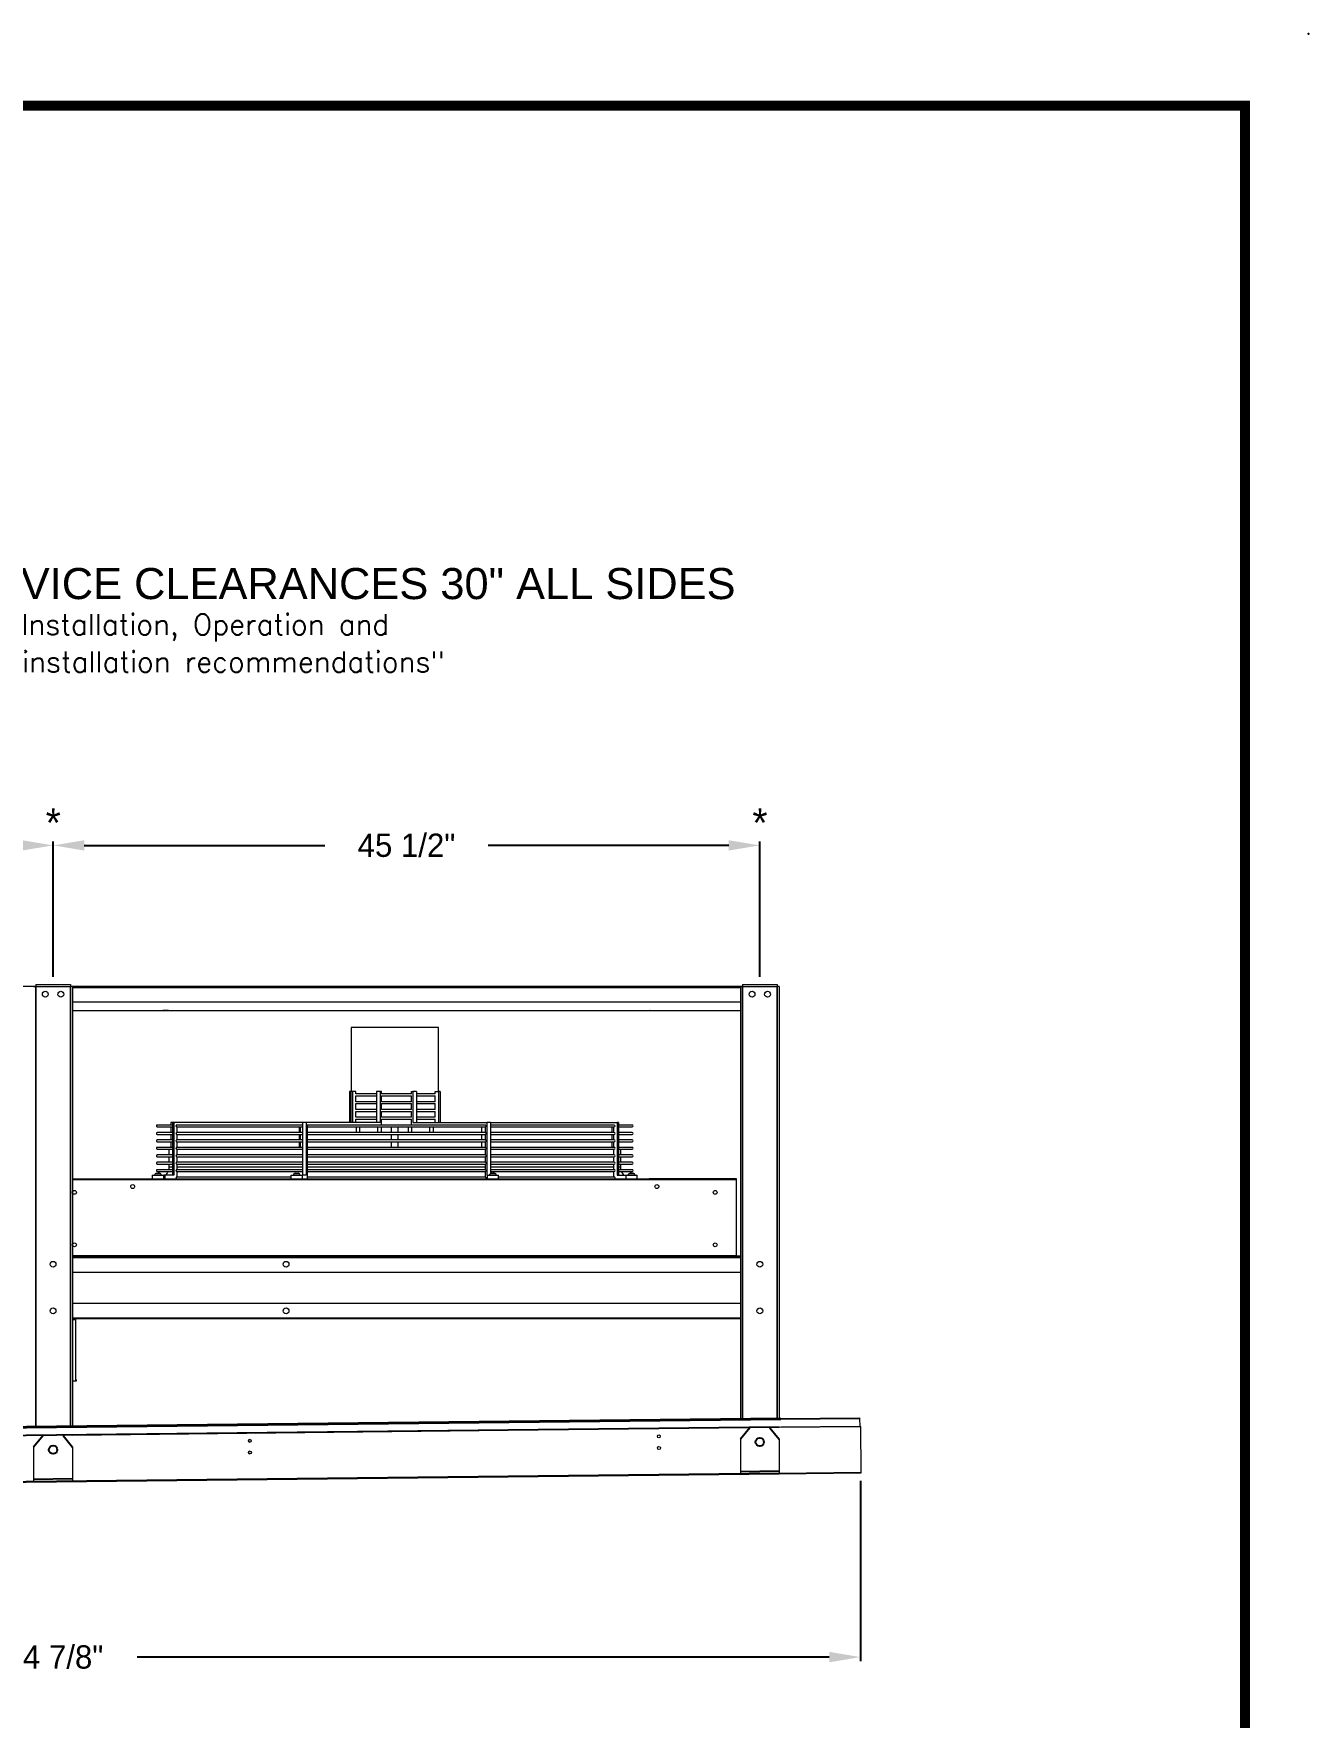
# Model space of a CAD drawing. Extents: x 6 to 271, y -23 to 146.
# Drawn here: x 189 to 271.1, y 38.1 to 146.4 of the extents above; entities that cross this region are included whole.
import ezdxf
from ezdxf.enums import TextEntityAlignment as Align

# ---------------------------------------------------------------- set-up
doc = ezdxf.new("R2010")
doc.units = 0
doc.header["$MEASUREMENT"] = 0
doc.layers.get('0').update_dxf_attribs({"linetype": 'CONTINUOUS'})
doc.layers.get('Defpoints').update_dxf_attribs({"linetype": 'CONTINUOUS'})
doc.styles.add('dimentions', font='ARIAL.TTF')
doc.styles.add('SIMPLEX', font='SIMPLEX')
doc.dimstyles.get("Standard").update_dxf_attribs({"dimtxt": 1.5, "dimasz": 2, "dimexe": 0.25, "dimexo": 0.5, "dimgap": 0.75, "dimtad": 0, "dimtih": 1, "dimtoh": 1, "dimdec": 4, "dimzin": 0, "dimdsep": 46, "dimlunit": 5, "dimtxsty": 'STANDARD', "dimcen": 0.125, "dimclrd": 1, "dimclre": 1, "dimclrt": 1, "dimadec": 0, "dimazin": 0, "dimtfac": 1, "dimtdec": 4, "dimtofl": 0, "dimtmove": 0, "dimatfit": 3, "dimfxl": 1, "dimfrac": 2, "dimtolj": 1, "dimtzin": 0, "dimarcsym": 0})

# ---------------------------------------------------------------- blocks, each defined once
blk = doc.blocks.new('*D29')
at = {"color": 7, "lineweight": -2}
for p, q in [((144.78, 85.71), (144.78, 94.41)), ((190.28, 85.71), (190.28, 94.41)), ((146.78, 94.16), (162.28, 94.16)), ((188.28, 94.16), (172.78, 94.16))]:
    blk.add_line(p, q, dxfattribs=at)
at = {"color": 7}
for points in [[(146.78, 94.49), (146.78, 93.83), (144.78, 94.16)], [(188.28, 94.49), (188.28, 93.83), (190.28, 94.16)]]:
    blk.add_solid(points, dxfattribs=at)
at = {"layer": 'Defpoints', "color": 0}
for p in [(190.28, 94.16), (144.78, 85.21), (190.28, 85.21)]:
    blk.add_point(p, dxfattribs=at)
at = {"color": 7, "insert": (167.53, 94.16), "char_height": 1.5, "attachment_point": 5}
blk.add_mtext('\\A1;45 1/2"', dxfattribs=at)
blk = doc.blocks.new('*D30')
at = {"color": 7, "lineweight": -2}
for p, q in [((190.28, 85.71), (190.28, 94.41)), ((235.78, 85.71), (235.78, 94.41)), ((192.28, 94.16), (207.78, 94.16)), ((233.78, 94.16), (218.28, 94.16))]:
    blk.add_line(p, q, dxfattribs=at)
at = {"color": 7}
for points in [[(192.28, 94.49), (192.28, 93.83), (190.28, 94.16)], [(233.78, 94.49), (233.78, 93.83), (235.78, 94.16)]]:
    blk.add_solid(points, dxfattribs=at)
at = {"layer": 'Defpoints', "color": 0}
for p in [(235.78, 94.16), (190.28, 85.21), (235.78, 85.21)]:
    blk.add_point(p, dxfattribs=at)
at = {"color": 7, "insert": (213.03, 94.16), "char_height": 1.5, "attachment_point": 5}
blk.add_mtext('\\A1;45 1/2"', dxfattribs=at)
blk = doc.blocks.new('*D32')
at = {"color": 7, "lineweight": -2}
for p, q in [((242.25, 53.28), (242.25, 41.68)), ((137.36, 52.13), (137.36, 41.68)), ((139.36, 41.93), (183.93, 41.93)), ((240.25, 41.93), (195.68, 41.93))]:
    blk.add_line(p, q, dxfattribs=at)
at = {"color": 7}
for points in [[(139.36, 42.27), (139.36, 41.6), (137.36, 41.93)], [(240.25, 42.27), (240.25, 41.6), (242.25, 41.93)]]:
    blk.add_solid(points, dxfattribs=at)
at = {"layer": 'Defpoints', "color": 0}
for p in [(242.25, 53.78), (137.36, 52.63), (242.25, 41.93)]:
    blk.add_point(p, dxfattribs=at)
at = {"color": 7, "insert": (189.81, 41.93), "char_height": 1.5, "attachment_point": 5}
blk.add_mtext('\\A1;104 7/8"', dxfattribs=at)

msp = doc.modelspace()

# ---------------------------------------------------------------- linework, layer by layer
at = {"color": 0, "linetype": 'Continuous', "lineweight": 15}
for p, q in [((189.02521, 85.07249), (189.15971, 85.07249)), ((189.15971, 85.07249), (189.15971, 56.7524)), ((189.16071, 85.07249), (189.15971, 85.07249)), ((189.16071, 85.20799), (189.16071, 85.07349)), ((189.16071, 85.20799), (191.38971, 85.20799)), ((189.16071, 85.07349), (191.38971, 85.07349)), ((189.16071, 85.07249), (189.16071, 85.07349)), ((189.16071, 85.07249), (191.38971, 85.07249)), ((189.16071, 56.75241), (189.16071, 85.07249)), ((191.38971, 85.20799), (191.38971, 85.07349)), ((191.38971, 85.07249), (191.38971, 85.07349)), ((191.39071, 85.07249), (191.38971, 85.07249)), ((191.38971, 56.7769), (191.38971, 85.07249)), ((191.52521, 85.07249), (191.39071, 85.07249)), ((191.39071, 85.07249), (191.39071, 56.77691)), ((191.52521, 85.07249), (191.52521, 56.77839)), ((191.52521, 85.01949), (234.52521, 85.01949)), ((234.52521, 85.07249), (234.65971, 85.07249)), ((234.52521, 85.07249), (234.52521, 57.25095)), ((234.65971, 85.07249), (234.65971, 57.25243)), ((234.66071, 85.07249), (234.65971, 85.07249)), ((234.66071, 85.20799), (234.66071, 85.07349)), ((234.66071, 85.20799), (236.88971, 85.20799)), ((234.66071, 85.07349), (236.88971, 85.07349)), ((234.66071, 85.07249), (234.66071, 85.07349)), ((234.66071, 85.07249), (236.88971, 85.07249)), ((234.66071, 57.25244), (234.66071, 85.07249)), ((236.88971, 85.20799), (236.88971, 85.07349)), ((236.88971, 85.07249), (236.88971, 85.07349)), ((236.88971, 57.27693), (236.88971, 85.07249)), ((236.89071, 85.07249), (236.88971, 85.07249)), ((237.02521, 85.07249), (236.89071, 85.07249)), ((236.89071, 85.07249), (236.89071, 57.27694)), ((237.02521, 85.07249), (237.02521, 57.27842)), ((191.52521, 84.0882), (234.52521, 84.0882)), ((191.52521, 83.5259), (197.33771, 83.5259)), ((197.71271, 83.5259), (228.33771, 83.5259)), ((228.71271, 83.5259), (234.52521, 83.5259)), ((213.35151, 82.45149), (209.46271, 82.45149)), ((215.08771, 82.45149), (213.35151, 82.45149)), ((209.358, 78.31549), (209.358, 76.32049)), ((209.45137, 78.31549), (209.358, 78.31549)), ((209.54475, 78.31549), (209.45137, 78.31549)), ((209.45137, 78.31549), (209.45137, 76.32049)), ((209.54475, 78.31549), (209.54475, 76.32049)), ((209.77017, 78.31549), (209.54475, 78.31549)), ((209.77017, 78.16467), (209.77017, 78.31549)), ((211.10554, 78.1656), (209.77017, 78.1656)), ((209.77017, 77.66467), (209.77017, 78.04654)), ((209.77017, 78.0456), (211.10554, 78.0456)), ((211.33096, 78.31549), (211.10554, 78.31549)), ((211.10554, 78.31549), (211.10554, 76.32049)), ((211.33096, 78.31549), (211.33096, 76.32049)), ((211.42434, 78.31549), (211.33096, 78.31549)), ((211.42434, 78.16467), (211.42434, 78.31549)), ((213.35151, 78.1656), (211.42434, 78.1656)), ((211.42434, 77.66467), (211.42434, 78.04654)), ((211.42434, 78.0456), (213.35151, 78.0456)), ((213.35151, 78.1656), (213.35151, 78.31549)), ((213.35151, 78.31549), (213.44488, 78.31549)), ((213.35151, 77.66561), (213.35151, 78.0456)), ((213.44488, 78.31549), (213.44488, 76.32049)), ((213.67031, 78.31549), (213.44488, 78.31549)), ((213.67031, 78.31549), (213.67031, 76.32049)), ((214.87362, 78.1656), (213.67031, 78.1656)), ((213.67031, 78.0456), (214.87362, 78.0456)), ((214.87362, 78.1656), (214.87362, 78.31549)), ((214.87362, 78.31549), (215.09905, 78.31549)), ((214.87362, 77.66561), (214.87362, 78.0456)), ((215.09905, 78.31549), (215.09905, 76.32049)), ((215.19242, 78.31549), (215.09905, 78.31549)), ((215.19242, 78.31549), (215.19242, 76.32049)), ((211.10554, 77.66561), (209.77017, 77.66561)), ((209.77017, 77.16467), (209.77017, 77.54654)), ((209.77017, 77.54561), (211.10554, 77.54561)), ((211.10554, 77.1656), (209.77017, 77.1656)), ((209.77017, 76.66467), (209.77017, 77.04654)), ((209.77017, 77.0456), (211.10554, 77.0456)), ((213.35151, 77.66561), (211.42434, 77.66561)), ((211.42434, 77.16467), (211.42434, 77.54654)), ((211.42434, 77.54561), (213.35151, 77.54561)), ((213.35151, 77.1656), (211.42434, 77.1656)), ((211.42434, 76.66467), (211.42434, 77.04654)), ((211.42434, 77.0456), (213.35151, 77.0456)), ((213.35151, 77.1656), (213.35151, 77.54561)), ((213.35151, 76.6656), (213.35151, 77.0456)), ((214.87362, 77.66561), (213.67031, 77.66561)), ((213.67031, 77.54561), (214.87362, 77.54561)), ((214.87362, 77.1656), (213.67031, 77.1656)), ((213.67031, 77.0456), (214.87362, 77.0456)), ((214.87362, 77.1656), (214.87362, 77.54561)), ((214.87362, 76.6656), (214.87362, 77.0456)), ((197.95508, 76.16561), (196.98509, 76.16561)), ((196.98509, 76.0456), (197.95508, 76.0456)), ((197.8617, 76.32049), (197.8617, 76.16561)), ((197.95508, 76.32049), (197.8617, 76.32049)), ((197.8617, 76.0456), (197.8617, 75.68694)), ((198.04845, 76.32049), (197.95508, 76.32049)), ((197.95508, 76.32049), (197.95508, 72.93949)), ((198.04845, 76.32049), (198.04845, 72.93949)), ((206.34362, 76.32049), (198.04845, 76.32049)), ((198.24416, 76.0456), (206.34362, 76.0456)), ((206.34362, 76.16561), (198.2442, 76.16561)), ((198.27388, 75.68694), (198.27388, 76.0456)), ((206.11819, 76.0456), (206.11819, 75.68694)), ((206.21156, 75.68694), (206.21156, 76.0456)), ((206.56904, 76.32049), (206.34362, 76.32049)), ((206.34362, 76.32049), (206.34362, 72.93949)), ((206.56904, 76.32049), (206.56904, 72.93949)), ((211.33096, 76.32049), (206.56904, 76.32049)), ((206.65011, 76.0456), (218.12648, 76.0456)), ((218.12648, 76.16561), (206.65019, 76.16561)), ((206.66242, 75.68694), (206.66242, 76.0456)), ((211.10554, 76.6656), (209.77017, 76.6656)), ((209.77017, 76.32049), (209.77017, 76.54654)), ((209.77017, 76.5456), (211.10554, 76.5456)), ((213.35151, 76.6656), (211.42434, 76.6656)), ((211.42434, 76.16561), (211.42434, 76.54654)), ((211.42434, 76.5456), (213.35151, 76.5456)), ((213.35151, 76.16561), (213.35151, 76.5456)), ((213.44488, 76.32049), (218.2068, 76.32049)), ((214.87362, 76.6656), (213.67031, 76.6656)), ((213.67031, 76.5456), (214.87362, 76.5456)), ((214.87362, 76.32049), (214.87362, 76.5456)), ((217.888, 75.68694), (217.888, 76.0456)), ((218.11343, 75.68694), (218.11343, 76.0456)), ((218.2068, 76.32049), (218.2068, 72.93949)), ((218.43223, 76.32049), (218.2068, 76.32049)), ((218.43223, 76.32049), (218.43223, 73.04758)), ((218.43223, 76.32049), (226.59534, 76.32049)), ((226.40143, 76.16561), (218.43223, 76.16561)), ((218.43223, 76.0456), (226.40143, 76.0456)), ((226.27654, 75.68694), (226.27654, 76.0456)), ((226.36992, 75.68694), (226.36992, 76.0456)), ((226.59534, 76.32049), (226.59534, 72.93949)), ((226.68872, 76.32049), (226.59534, 76.32049)), ((226.68872, 76.32049), (226.68872, 72.93949)), ((227.56533, 76.16561), (226.68872, 76.16561)), ((226.68872, 76.0456), (227.56533, 76.0456)), ((197.95508, 75.68694), (196.98509, 75.68694)), ((196.98509, 75.56694), (197.95508, 75.56694)), ((197.95508, 75.20827), (196.98509, 75.20827)), ((196.98509, 75.08827), (197.95508, 75.08827)), ((197.8617, 75.56694), (197.8617, 75.20827)), ((197.8617, 75.08827), (197.8617, 74.72961)), ((198.24416, 75.56694), (206.34362, 75.56694)), ((198.24416, 75.08827), (206.34362, 75.08827)), ((206.34362, 75.68694), (198.2442, 75.68694)), ((206.34362, 75.20827), (198.2442, 75.20827)), ((198.27388, 75.20827), (198.27388, 75.56694)), ((198.27388, 74.72961), (198.27388, 75.08827)), ((206.11819, 75.56694), (206.11819, 75.20827)), ((206.11819, 75.08827), (206.11819, 74.72961)), ((206.21156, 75.20827), (206.21156, 75.56694)), ((206.21156, 74.72961), (206.21156, 75.08827)), ((206.65011, 75.56694), (218.12648, 75.56694)), ((206.65011, 75.08827), (218.12648, 75.08827)), ((218.12648, 75.68694), (206.65019, 75.68694)), ((218.12648, 75.20827), (206.65019, 75.20827)), ((206.66242, 75.20827), (206.66242, 75.56694)), ((206.66242, 74.72961), (206.66242, 75.08827)), ((217.888, 75.20827), (217.888, 75.56694)), ((217.888, 74.72961), (217.888, 75.08827)), ((218.11343, 75.20827), (218.11343, 75.56694)), ((218.11343, 74.72961), (218.11343, 75.08827)), ((226.40143, 75.68694), (218.43223, 75.68694)), ((218.43223, 75.56694), (226.40143, 75.56694)), ((226.40143, 75.20827), (218.43223, 75.20827)), ((218.43223, 75.08827), (226.40143, 75.08827)), ((226.27654, 75.20827), (226.27654, 75.56694)), ((226.27654, 74.72961), (226.27654, 75.08827)), ((226.36992, 75.20827), (226.36992, 75.56694)), ((226.36992, 74.72961), (226.36992, 75.08827)), ((227.56533, 75.68694), (226.68872, 75.68694)), ((226.68872, 75.56694), (227.56533, 75.56694)), ((227.56533, 75.20827), (226.68872, 75.20827)), ((226.68872, 75.08827), (227.56533, 75.08827)), ((197.95508, 74.72961), (196.98509, 74.72961)), ((196.98509, 74.60961), (197.95508, 74.60961)), ((197.95508, 74.25094), (196.98509, 74.25094)), ((196.98509, 74.13094), (197.95508, 74.13094)), ((197.95508, 73.77228), (196.98509, 73.77228)), ((198.24416, 74.60961), (206.34362, 74.60961)), ((198.24416, 74.13094), (206.34362, 74.13094)), ((206.34362, 74.72961), (198.2442, 74.72961)), ((206.34362, 74.25094), (198.2442, 74.25094)), ((206.34362, 73.77228), (198.2442, 73.77228)), ((198.27388, 74.25094), (198.27388, 74.60961)), ((198.27388, 73.77228), (198.27388, 74.13094)), ((206.65011, 74.60961), (218.12648, 74.60961)), ((206.65011, 74.13094), (218.12648, 74.13094)), ((218.12648, 74.72961), (206.65019, 74.72961)), ((218.12648, 74.25094), (206.65019, 74.25094)), ((218.12648, 73.77228), (206.65019, 73.77228)), ((206.66242, 74.25094), (206.66242, 74.60961)), ((206.66242, 73.77228), (206.66242, 74.13094)), ((218.11343, 74.25094), (218.11343, 74.60961)), ((218.11343, 73.77228), (218.11343, 74.13094)), ((226.40143, 74.72961), (218.43223, 74.72961)), ((218.43223, 74.60961), (226.40143, 74.60961)), ((226.40143, 74.25094), (218.43223, 74.25094)), ((218.43223, 74.13094), (226.40143, 74.13094)), ((226.40143, 73.77228), (218.43223, 73.77228)), ((226.36992, 74.25094), (226.36992, 74.60961)), ((226.36992, 73.77228), (226.36992, 74.13094)), ((227.56533, 74.72961), (226.68872, 74.72961)), ((226.68872, 74.60961), (227.56533, 74.60961)), ((227.56533, 74.25094), (226.68872, 74.25094)), ((226.68872, 74.13094), (227.56533, 74.13094)), ((227.56533, 73.77228), (226.68872, 73.77228)), ((191.52521, 72.70799), (195.90021, 72.70799)), ((191.52521, 72.65699), (234.27521, 72.65699)), ((195.90021, 72.70799), (228.65021, 72.70799)), ((196.6622, 72.93949), (196.69029, 72.93949)), ((196.69029, 72.93949), (197.4002, 72.93949)), ((196.8291, 72.94049), (196.81245, 72.94049)), ((197.24995, 72.94049), (196.8291, 72.94049)), ((196.93645, 73.06449), (196.9366, 73.06449)), ((196.93933, 73.06449), (196.9366, 73.06449)), ((196.93933, 73.06449), (196.94984, 73.06449)), ((196.96052, 73.06449), (196.94984, 73.06449)), ((196.96052, 73.06449), (197.03656, 73.06449)), ((196.98509, 73.65228), (197.95508, 73.65228)), ((197.95508, 73.29361), (196.98509, 73.29361)), ((196.98509, 73.17361), (197.95508, 73.17361)), ((197.04811, 73.06449), (197.03656, 73.06449)), ((197.05439, 73.06449), (197.04811, 73.06449)), ((197.05439, 73.06449), (197.07976, 73.06449)), ((197.0943, 73.06449), (197.07976, 73.06449)), ((197.0943, 73.06449), (197.12595, 73.06449)), ((197.46548, 72.93949), (197.4002, 72.93949)), ((197.46548, 72.93949), (197.46548, 72.70799)), ((198.04845, 72.93949), (197.46548, 72.93949)), ((197.95508, 73.44549), (197.72741, 73.44549)), ((198.24416, 73.65228), (206.34362, 73.65228)), ((198.24416, 73.17361), (206.34362, 73.17361)), ((206.34362, 73.29361), (198.2442, 73.29361)), ((205.59193, 72.81494), (198.2442, 72.81494)), ((198.27388, 73.29361), (198.27388, 73.65228)), ((206.34362, 73.44549), (198.27388, 73.44549)), ((198.27388, 72.81494), (198.27388, 73.17361)), ((205.59193, 72.93949), (205.62002, 72.93949)), ((205.62002, 72.93949), (206.32993, 72.93949)), ((205.87722, 72.94049), (205.74218, 72.94049)), ((205.86618, 73.06449), (205.89783, 73.06449)), ((206.17968, 72.94049), (205.87722, 72.94049)), ((205.91237, 73.06449), (205.89783, 73.06449)), ((205.91237, 73.06449), (205.93774, 73.06449)), ((205.94402, 73.06449), (205.93774, 73.06449)), ((205.95557, 73.06449), (205.94402, 73.06449)), ((205.95557, 73.06449), (206.03161, 73.06449)), ((206.04229, 73.06449), (206.03161, 73.06449)), ((206.04229, 73.06449), (206.0528, 73.06449)), ((206.05553, 73.06449), (206.0528, 73.06449)), ((206.05553, 73.06449), (206.05568, 73.06449)), ((206.56904, 72.93949), (206.32993, 72.93949)), ((206.65011, 73.65228), (218.12648, 73.65228)), ((206.65011, 73.17361), (218.12648, 73.17361)), ((218.12648, 73.29361), (206.65019, 73.29361)), ((218.12648, 72.81494), (206.65019, 72.81494)), ((206.66242, 73.29361), (206.66242, 73.65228)), ((218.11343, 73.44549), (206.66242, 73.44549)), ((206.66242, 72.81494), (206.66242, 73.17361)), ((218.11343, 73.29361), (218.11343, 73.65228)), ((218.11343, 72.81494), (218.11343, 73.17361)), ((218.2068, 72.93949), (218.22049, 72.93949)), ((218.22049, 72.93949), (218.24857, 72.93949)), ((218.24857, 72.93949), (218.95848, 72.93949)), ((218.6732, 72.94049), (218.37074, 72.94049)), ((218.43223, 73.65228), (226.40143, 73.65228)), ((226.36992, 73.44549), (218.43223, 73.44549)), ((226.40143, 73.29361), (218.43223, 73.29361)), ((218.43223, 73.17361), (226.40143, 73.17361)), ((218.49473, 73.06449), (218.49489, 73.06449)), ((218.49762, 73.06449), (218.49489, 73.06449)), ((218.49762, 73.06449), (218.50813, 73.06449)), ((218.5188, 73.06449), (218.50813, 73.06449)), ((218.5188, 73.06449), (218.59484, 73.06449)), ((218.6064, 73.06449), (218.59484, 73.06449)), ((218.61268, 73.06449), (218.6064, 73.06449)), ((218.61268, 73.06449), (218.63805, 73.06449)), ((218.65259, 73.06449), (218.63805, 73.06449)), ((218.65259, 73.06449), (218.68424, 73.06449)), ((218.80824, 72.94049), (218.6732, 72.94049)), ((226.40143, 72.81494), (218.95848, 72.81494)), ((226.36992, 73.29361), (226.36992, 73.65228)), ((226.36992, 72.81494), (226.36992, 73.17361)), ((226.59534, 72.93949), (227.15022, 72.93949)), ((226.68872, 73.65228), (227.56533, 73.65228)), ((226.82301, 73.44549), (226.68872, 73.44549)), ((227.56533, 73.29361), (226.68872, 73.29361)), ((226.68872, 73.17361), (227.56533, 73.17361)), ((227.15022, 72.93949), (227.17831, 72.93949)), ((227.17831, 72.93949), (227.88822, 72.93949)), ((227.72132, 72.94049), (227.30047, 72.94049)), ((227.42447, 73.06449), (227.45612, 73.06449)), ((227.47066, 73.06449), (227.45612, 73.06449)), ((227.47066, 73.06449), (227.49603, 73.06449)), ((227.50231, 73.06449), (227.49603, 73.06449)), ((227.51386, 73.06449), (227.50231, 73.06449)), ((227.51386, 73.06449), (227.5899, 73.06449)), ((227.60058, 73.06449), (227.5899, 73.06449)), ((227.60058, 73.06449), (227.61109, 73.06449)), ((227.61382, 73.06449), (227.61109, 73.06449)), ((227.61382, 73.06449), (227.61397, 73.06449)), ((227.73797, 72.94049), (227.72132, 72.94049)), ((234.27521, 72.70799), (228.65021, 72.70799)), ((234.27521, 72.65699), (234.27521, 72.70799)), ((234.27521, 67.75899), (234.27521, 72.65699)), ((234.27521, 67.75899), (191.52521, 67.75899)), ((191.52521, 67.75799), (234.27521, 67.75799)), ((191.52521, 67.70799), (234.27521, 67.70799)), ((191.52521, 67.64449), (234.52521, 67.64449)), ((234.27521, 67.75799), (234.27521, 67.75899)), ((234.27521, 67.70799), (234.27521, 67.75799)), ((234.27521, 67.70799), (234.52521, 67.70799)), ((234.27621, 67.75799), (234.27621, 67.70799)), ((234.27621, 67.75799), (234.52521, 67.75799)), ((191.52521, 66.70799), (234.52521, 66.70799)), ((191.52521, 64.70799), (234.52521, 64.70799)), ((191.52521, 63.77149), (234.52521, 63.77149)), ((191.52521, 63.70799), (191.71221, 63.70799)), ((191.52521, 63.64499), (191.71221, 63.64499)), ((191.52521, 63.64399), (191.71221, 63.64399)), ((191.71221, 63.70799), (234.52521, 63.70799)), ((191.71221, 63.70799), (191.71221, 63.64499)), ((191.71221, 63.64499), (191.71221, 63.64399)), ((191.71221, 63.64399), (191.71221, 59.70799)), ((191.52521, 59.70799), (191.71221, 59.70799)), ((191.71221, 59.77099), (191.77521, 59.77099)), ((191.71221, 59.70799), (191.77521, 59.70799)), ((191.77521, 59.70799), (191.77521, 59.77099)), ((191.52521, 56.22173), (234.52521, 56.69428)), ((191.64126, 56.77967), (234.38868, 57.24945)), ((191.64175, 56.73548), (234.38917, 57.20526)), ((234.39479, 56.69356), (191.64737, 56.22378)), ((237.02521, 56.72176), (242.26932, 56.77939)), ((237.13852, 57.27967), (242.20071, 57.3353)), ((237.139, 57.23548), (242.20119, 57.29111)), ((242.20682, 56.77941), (237.14462, 56.72378)), ((242.20071, 57.3353), (242.20119, 57.29111)), ((242.20119, 57.29111), (242.20682, 56.77941)), ((242.30173, 53.83057), (242.26932, 56.77939)), ((189.02521, 55.44496), (189.02521, 53.2313)), ((191.52521, 55.44496), (191.52521, 53.27229)), ((234.52521, 55.94499), (234.52521, 53.73133)), ((237.02521, 55.94499), (237.02521, 53.77232)), ((191.52521, 53.27255), (234.52521, 53.7451)), ((191.52521, 53.22154), (234.52521, 53.6941)), ((237.02521, 53.77258), (242.30173, 53.83057)), ((237.02521, 53.72157), (242.25129, 53.77901)), ((242.25129, 53.77901), (242.30229, 53.77957))]:
    msp.add_line(p, q, dxfattribs=at)
at = {"color": 0}
for p, q in [((237.13852, 57.27967), (143.39418, 56.24945)), ((143.39466, 56.20526), (237.139, 57.23548)), ((237.02521, 56.72176), (143.52521, 55.69422)), ((235.13576, 56.69074), (234.52521, 55.94499)), ((236.41467, 56.69074), (237.02521, 55.94499)), ((189.63575, 56.19071), (189.02521, 55.44496)), ((190.91466, 56.19071), (191.52521, 55.44496)), ((143.52521, 52.74504), (237.02521, 53.77258)), ((237.02521, 53.72157), (143.52521, 52.69404)), ((191.52521, 53.39729), (189.02521, 53.3563)), ((189.02521, 53.2313), (189.02521, 53.18029)), ((237.02521, 53.89732), (234.52521, 53.85633)), ((234.52521, 53.73133), (234.52521, 53.68032)), ((237.02521, 53.77258), (237.02521, 53.72157))]:
    msp.add_line(p, q, dxfattribs=at)
at = {"color": 0, "const_width": 0.63999}
msp.add_lwpolyline([(11.00839, -18.24898), (267.00583, -18.24898), (267.00583, 141.74942), (11.00839, 141.74942), (11.00839, -18.24898)], dxfattribs=at)
at = {"color": 0, "linetype": 'Continuous', "lineweight": 15, "flags": 128}
for points in [[(197.33771, 83.5259), (197.3453, 83.53006), (197.36747, 83.53388), (197.40242, 83.53705), (197.44732, 83.53932), (197.49853, 83.54051), (197.55189, 83.54051), (197.6031, 83.53932), (197.648, 83.53705), (197.68294, 83.53388), (197.70511, 83.53006), (197.71271, 83.5259)], [(197.71271, 83.5259), (197.70507, 83.53005), (197.68287, 83.53387), (197.64793, 83.53704), (197.60305, 83.53931), (197.55188, 83.54049), (197.49854, 83.54049), (197.44737, 83.53931), (197.40249, 83.53704), (197.36754, 83.53387), (197.34535, 83.53005), (197.33771, 83.5259)], [(228.33771, 83.5259), (228.3453, 83.53006), (228.36747, 83.53388), (228.40242, 83.53705), (228.44732, 83.53932), (228.49853, 83.54051), (228.55189, 83.54051), (228.6031, 83.53932), (228.648, 83.53705), (228.68295, 83.53388), (228.70511, 83.53006), (228.71271, 83.5259)], [(228.71271, 83.5259), (228.70507, 83.53005), (228.7, 83.53122)], [(218.12648, 76.16561), (218.12654, 76.16561), (218.13581, 76.16043), (218.1435, 76.1459), (218.14828, 76.1245), (218.14934, 76.09987), (218.1465, 76.07623), (218.14025, 76.05759), (218.13166, 76.04715), (218.12648, 76.0456)], [(218.12648, 75.68694), (218.13074, 75.6859), (218.1391, 75.67707), (218.14552, 75.66049), (218.149, 75.63873), (218.149, 75.61515), (218.14552, 75.59339), (218.1391, 75.57681), (218.13074, 75.56798), (218.12648, 75.56694)], [(218.12648, 75.20827), (218.13074, 75.20724), (218.1391, 75.1984), (218.14552, 75.18182), (218.149, 75.16006), (218.149, 75.13648), (218.14552, 75.11472), (218.1391, 75.09815), (218.13074, 75.08931), (218.12648, 75.08827)], [(218.12648, 74.72961), (218.13074, 74.72857), (218.1391, 74.71973), (218.14552, 74.70316), (218.149, 74.6814), (218.149, 74.65782), (218.14552, 74.63606), (218.1391, 74.61948), (218.13074, 74.61065), (218.12648, 74.60961)], [(218.12648, 74.25094), (218.13074, 74.2499), (218.1391, 74.24107), (218.14552, 74.22449), (218.149, 74.20273), (218.149, 74.17915), (218.14552, 74.15739), (218.1391, 74.14082), (218.13074, 74.13198), (218.12648, 74.13094)], [(218.12648, 73.77228), (218.13074, 73.77124), (218.1391, 73.7624), (218.14552, 73.74582), (218.149, 73.72407), (218.149, 73.70049), (218.14552, 73.67873), (218.1391, 73.66215), (218.13074, 73.65332), (218.12648, 73.65228)], [(197.72741, 73.44549), (197.71978, 73.33875), (197.71187, 73.29361)], [(218.12648, 73.29361), (218.13074, 73.29257), (218.1391, 73.28374), (218.14552, 73.26716), (218.149, 73.2454), (218.149, 73.22182), (218.14552, 73.20006), (218.1391, 73.18348), (218.13074, 73.17465), (218.12648, 73.17361)], [(218.12648, 72.81494), (218.13099, 72.81377), (218.13943, 72.8045), (218.14581, 72.78735), (218.14912, 72.76505), (218.14883, 72.74114), (218.14499, 72.71943), (218.14078, 72.70799)], [(226.83855, 73.29361), (226.83064, 73.33875), (226.82301, 73.44549)], [(242.30229, 53.77957), (242.30228, 53.78055), (242.30225, 53.78345), (242.30219, 53.78816), (242.30212, 53.79451), (242.30204, 53.80223), (242.30194, 53.81105), (242.30184, 53.82062), (242.30173, 53.83057)]]:
    msp.add_lwpolyline(points, dxfattribs=at)
at = {"color": 0, "linetype": 'Continuous', "lineweight": 15}
for centre, radius in [((189.77521, 84.58299), 0.1875), ((190.77521, 84.58299), 0.1875), ((235.27521, 84.58299), 0.1875), ((236.27521, 84.58299), 0.1875), ((191.65021, 71.83299), 0.125), ((195.40021, 72.20799), 0.125), ((229.15021, 72.20799), 0.125), ((232.90021, 71.83299), 0.125), ((191.65021, 68.45799), 0.125), ((232.90021, 68.45799), 0.125), ((190.27521, 67.20799), 0.1875), ((205.27521, 67.20799), 0.1875), ((235.77521, 67.20799), 0.1875), ((190.27521, 64.20799), 0.1875), ((205.27521, 64.20799), 0.1875), ((235.77521, 64.20799), 0.1875), ((202.94319, 55.84718), 0.09375), ((229.2756, 56.13656), 0.09375), ((229.28384, 55.38661), 0.09375), ((202.95143, 55.09722), 0.09375)]:
    msp.add_circle(centre, radius, dxfattribs=at)
at = {"color": 0}
for centre in [(190.27521, 55.26928), (235.77521, 55.76931)]:
    msp.add_circle(centre, 0.26853, dxfattribs=at)
at = {"color": 0, "linetype": 'Continuous', "lineweight": 15}
for centre, radius, start, end in [((209.46271, 78.1056), 0.06, 100.8922831, 259.1077169), ((209.46271, 77.6056), 0.06, 100.8922831, 259.1077169), ((209.46271, 77.1056), 0.06, 100.8922831, 259.1077169), ((196.98509, 76.1056), 0.06, 90, 270), ((209.46271, 76.6056), 0.06, 100.8922831, 259.1077169), ((226.39826, 76.10561), 0.06008, 273.0275602, 86.9724398), ((227.56533, 76.1056), 0.06, 270, 90), ((196.98509, 75.62694), 0.06, 90, 270), ((196.98509, 75.14827), 0.06, 90, 270), ((226.39814, 75.62694), 0.06009, 273.1439759, 86.8560241), ((226.39814, 75.14827), 0.06009, 273.1445885, 86.8554115), ((227.56533, 75.62694), 0.06, 270, 90), ((227.56533, 75.14827), 0.06, 270, 90), ((196.98509, 74.66961), 0.06, 90, 270), ((196.98509, 74.19094), 0.06, 90, 270), ((196.98509, 73.71228), 0.06, 90, 270), ((226.39814, 74.66961), 0.06009, 273.1430274, 86.8569726), ((226.39814, 74.19094), 0.06009, 273.1445885, 86.8554115), ((226.39814, 73.71228), 0.06009, 273.1430274, 86.8569726), ((227.56533, 74.66961), 0.06, 270, 90), ((227.56533, 74.19094), 0.06, 270, 90), ((227.56533, 73.71228), 0.06, 270, 90), ((196.93645, 72.94049), 0.124, 90, 180), ((196.98509, 73.23361), 0.06, 90, 270), ((197.12595, 72.94049), 0.124, 0, 90), ((196.97741, 73.44549), 0.75, 317.5717297, 338.7458884), ((205.86618, 72.94049), 0.124, 90, 180), ((206.05568, 72.94049), 0.124, 0, 90), ((218.49474, 72.94049), 0.124, 90, 180), ((218.68424, 72.94049), 0.124, 0, 90), ((226.39814, 73.23361), 0.06009, 273.1445885, 86.8554115), ((226.39682, 72.75441), 0.06071, 310.1202956, 85.6447004), ((227.57301, 73.44549), 0.75, 201.2541116, 222.4282703), ((227.42447, 72.94049), 0.124, 90, 180), ((227.56533, 73.23361), 0.06, 270, 90), ((227.61397, 72.94049), 0.124, 0, 90), ((234.27621, 67.75899), 0.001, 180, 270), ((242.1419, 56.77819), 0.06493, 0.4479214, 1.0722755), ((202.94386, 55.84718), 0.09375, 90.8333584, 270.4259147), ((202.9521, 55.09723), 0.09375, 90.83331, 270.4259653)]:
    msp.add_arc(centre, radius, start, end, dxfattribs=at)
for points in [[(189.16071, 85.08299), (145.88971, 85.08299)], [(234.66071, 85.08299), (191.38971, 85.08299)], [(191.52521, 83.5257), (197.33771, 83.5257)], [(197.71271, 83.5257), (228.33771, 83.5257)], [(228.71271, 83.5257), (234.52521, 83.5257)], [(209.46271, 82.45149), (209.46271, 78.31549)], [(215.08771, 78.31549), (215.08771, 82.45149)], [(209.78508, 76.0456), (209.78508, 75.68694)], [(210.03508, 75.68694), (210.03508, 76.0456)], [(211.17054, 76.0456), (211.17054, 75.68694)], [(211.42054, 75.68694), (211.42054, 76.0456)], [(212.04871, 76.0456), (212.04871, 75.68694)], [(212.50171, 75.68694), (212.50171, 76.0456)], [(213.12988, 76.0456), (213.12988, 75.68694)], [(213.37988, 75.68694), (213.37988, 76.0456)], [(214.51534, 76.0456), (214.51534, 75.68694)], [(214.76534, 75.68694), (214.76534, 76.0456)], [(212.04871, 75.56694), (212.04871, 75.20827)], [(212.04871, 75.08827), (212.04871, 74.72961)], [(212.50171, 75.20827), (212.50171, 75.56694)], [(212.50171, 74.72961), (212.50171, 75.08827)], [(197.72741, 74.60961), (197.72741, 74.25094)], [(197.72741, 74.13094), (197.72741, 73.77228)], [(226.82301, 74.25094), (226.82301, 74.60961)], [(226.82301, 73.77228), (226.82301, 74.13094)], [(196.6622, 72.93949), (196.6622, 72.70799)], [(196.81245, 72.94049), (196.81245, 72.93949)], [(196.9366, 73.06449), (196.93262, 73.06442)], [(196.93262, 73.06442), (196.93933, 73.06449)], [(196.94984, 73.06449), (196.95654, 73.06442)], [(196.95654, 73.06442), (196.96052, 73.06449)], [(197.03656, 73.06449), (197.0382, 73.06442)], [(197.0382, 73.06442), (197.05439, 73.06449)], [(197.07976, 73.06449), (197.09594, 73.06442)], [(197.09594, 73.06442), (197.0943, 73.06449)], [(197.24995, 72.93949), (197.24995, 72.94049)], [(197.4002, 72.70799), (197.4002, 72.93949)], [(197.72741, 73.65228), (197.72741, 73.44549)], [(205.59193, 72.93949), (205.59193, 72.70799)], [(205.74218, 72.94049), (205.74218, 72.93949)], [(205.89783, 73.06449), (205.89618, 73.06442)], [(205.89618, 73.06442), (205.91237, 73.06449)], [(205.93774, 73.06449), (205.95393, 73.06442)], [(205.95393, 73.06442), (205.95557, 73.06449)], [(206.03161, 73.06449), (206.03559, 73.06442)], [(206.03559, 73.06442), (206.04229, 73.06449)], [(206.0528, 73.06449), (206.0595, 73.06442)], [(206.0595, 73.06442), (206.05553, 73.06449)], [(206.17968, 72.93949), (206.17968, 72.94049)], [(206.32993, 72.70799), (206.32993, 72.93949)], [(218.22049, 72.93949), (218.22049, 72.70799)], [(218.37074, 72.94049), (218.37074, 72.93949)], [(218.49489, 73.06449), (218.49091, 73.06442)], [(218.49091, 73.06442), (218.49762, 73.06449)], [(218.50813, 73.06449), (218.51483, 73.06442)], [(218.51483, 73.06442), (218.5188, 73.06449)], [(218.59484, 73.06449), (218.59649, 73.06442)], [(218.59649, 73.06442), (218.61268, 73.06449)], [(218.63805, 73.06449), (218.65423, 73.06442)], [(218.65423, 73.06442), (218.65259, 73.06449)], [(218.80824, 72.93949), (218.80824, 72.94049)], [(218.95848, 72.70799), (218.95848, 72.93949)], [(226.82301, 73.44549), (226.82301, 73.65228)], [(227.15022, 72.93949), (227.15022, 72.70799)], [(227.30047, 72.94049), (227.30047, 72.93949)], [(227.45612, 73.06449), (227.45447, 73.06442)], [(227.45447, 73.06442), (227.47066, 73.06449)], [(227.49603, 73.06449), (227.51222, 73.06442)], [(227.51222, 73.06442), (227.51386, 73.06449)], [(227.5899, 73.06449), (227.59388, 73.06442)], [(227.59388, 73.06442), (227.60058, 73.06449)], [(227.61109, 73.06449), (227.61779, 73.06442)], [(227.61779, 73.06442), (227.61382, 73.06449)], [(227.73797, 72.93949), (227.73797, 72.94049)], [(227.88822, 72.70799), (227.88822, 72.93949)]]:
    msp.add_open_spline(points, degree=1, dxfattribs=at)
for points, knots in [([(198.2505, 76.16464), (198.24558, 76.16507), (198.23443, 76.16605), (198.21764, 76.15947), (198.20263, 76.1471), (198.19228, 76.12983), (198.1878, 76.1099), (198.18966, 76.08945), (198.19766, 76.07089), (198.21093, 76.05604), (198.22784, 76.04749), (198.24109, 76.04426), (198.2476, 76.04588), (198.24806, 76.04599)], [0, 0, 0, 0, 0.07998066, 0.181377187, 0.282772898, 0.384152689, 0.485526015, 0.586884478, 0.688246421, 0.789611838, 0.890985893, 0.992376699, 1, 1, 1, 1]), ([(206.65271, 76.16502), (206.65027, 76.16524), (206.64525, 76.16569), (206.63805, 76.15793), (206.6321, 76.14468), (206.62816, 76.12687), (206.62671, 76.1067), (206.62789, 76.08641), (206.63157, 76.06824), (206.63735, 76.05446), (206.64419, 76.04621), (206.64898, 76.04614), (206.65118, 76.04611)], [0, 0, 0, 0, 0.096003586, 0.198203999, 0.300402688, 0.402587111, 0.504761373, 0.606930536, 0.709092095, 0.811263224, 0.913448512, 1, 1, 1, 1]), ([(198.25033, 75.20716), (198.24841, 75.20761), (198.2404, 75.20947), (198.2258, 75.20582), (198.20919, 75.19637), (198.19646, 75.18103), (198.18912, 75.16213), (198.18799, 75.14162), (198.19319, 75.12189), (198.20414, 75.10506), (198.21958, 75.09341), (198.2351, 75.08776), (198.24469, 75.08888), (198.24808, 75.08927)], [0, 0, 0, 0, 0.031968447, 0.133392307, 0.234817999, 0.336234214, 0.437639115, 0.539028498, 0.640417039, 0.741808958, 0.84320815, 0.944620839, 1, 1, 1, 1]), ([(198.2505, 75.68598), (198.24558, 75.68641), (198.23443, 75.68738), (198.21764, 75.68081), (198.20263, 75.66843), (198.19228, 75.65117), (198.1878, 75.63123), (198.18966, 75.61079), (198.19766, 75.59222), (198.21093, 75.57737), (198.22784, 75.56883), (198.24109, 75.5656), (198.2476, 75.56721), (198.24806, 75.56732)], [0, 0, 0, 0, 0.079980721, 0.181377459, 0.282769774, 0.384154726, 0.485522526, 0.586887075, 0.688243875, 0.789609503, 0.890986391, 0.992376683, 1, 1, 1, 1]), ([(206.65269, 75.20727), (206.65072, 75.20772), (206.64617, 75.20875), (206.63927, 75.20234), (206.63302, 75.19008), (206.62868, 75.1729), (206.62677, 75.153), (206.62749, 75.13254), (206.63075, 75.11391), (206.63621, 75.09895), (206.6432, 75.09034), (206.64853, 75.08693), (206.6511, 75.08838), (206.65115, 75.08841)], [0, 0, 0, 0, 0.077960321, 0.180190311, 0.282416665, 0.384627775, 0.486834036, 0.589028461, 0.691219831, 0.79341595, 0.89562614, 0.997845203, 1, 1, 1, 1]), ([(206.65271, 75.68636), (206.65027, 75.68657), (206.64525, 75.68702), (206.63805, 75.67927), (206.6321, 75.66601), (206.62816, 75.6482), (206.62671, 75.62803), (206.62789, 75.60774), (206.63157, 75.58957), (206.63735, 75.57579), (206.64419, 75.56754), (206.64898, 75.56748), (206.65118, 75.56745)], [0, 0, 0, 0, 0.096003934, 0.198202332, 0.300401172, 0.402590897, 0.50476531, 0.606928739, 0.709095704, 0.811262947, 0.913448385, 1, 1, 1, 1]), ([(198.25033, 74.72849), (198.24841, 74.72894), (198.2404, 74.7308), (198.2258, 74.72715), (198.20919, 74.71771), (198.19646, 74.70237), (198.18912, 74.68346), (198.18799, 74.66295), (198.19319, 74.64323), (198.20414, 74.62639), (198.21958, 74.61475), (198.2351, 74.60909), (198.24469, 74.61021), (198.24808, 74.61061)], [0, 0, 0, 0, 0.03196747, 0.13339056, 0.234816431, 0.336232825, 0.437637905, 0.539033362, 0.640416403, 0.741808501, 0.843207873, 0.944620741, 1, 1, 1, 1]), ([(198.25033, 74.24983), (198.24841, 74.25028), (198.2404, 74.25213), (198.2258, 74.24849), (198.20919, 74.23904), (198.19646, 74.2237), (198.18912, 74.20479), (198.18799, 74.18429), (198.19319, 74.16456), (198.20414, 74.14772), (198.21958, 74.13608), (198.2351, 74.13042), (198.24469, 74.13154), (198.24808, 74.13194)], [0, 0, 0, 0, 0.031967446, 0.133391412, 0.234817208, 0.336233528, 0.437638534, 0.539028021, 0.640416667, 0.741808691, 0.843207988, 0.944620782, 1, 1, 1, 1]), ([(198.2505, 73.77131), (198.24558, 73.77174), (198.23443, 73.77272), (198.21764, 73.76614), (198.20263, 73.75377), (198.19228, 73.73651), (198.1878, 73.71657), (198.18966, 73.69613), (198.19766, 73.67756), (198.21093, 73.66271), (198.22784, 73.65416), (198.24109, 73.65093), (198.2476, 73.65255), (198.24806, 73.65266)], [0, 0, 0, 0, 0.079980669, 0.181379064, 0.28277118, 0.384155933, 0.485523535, 0.586887885, 0.688244486, 0.789609915, 0.890986604, 0.992376698, 1, 1, 1, 1]), ([(206.65269, 74.72861), (206.65072, 74.72905), (206.64617, 74.73008), (206.63927, 74.72367), (206.63302, 74.71142), (206.62869, 74.69423), (206.62677, 74.67433), (206.62749, 74.65387), (206.63075, 74.63525), (206.63621, 74.62028), (206.6432, 74.61166), (206.64852, 74.60829), (206.6511, 74.60971), (206.65115, 74.60974)], [0, 0, 0, 0, 0.077960361, 0.180188766, 0.282415365, 0.384631689, 0.486832422, 0.589027093, 0.691218708, 0.793419361, 0.895627115, 0.997846424, 1, 1, 1, 1]), ([(206.65269, 74.24994), (206.65072, 74.25039), (206.64617, 74.25142), (206.63927, 74.245), (206.63302, 74.23275), (206.62868, 74.21556), (206.62677, 74.19567), (206.62749, 74.17521), (206.63075, 74.15658), (206.63621, 74.14162), (206.6432, 74.133), (206.64853, 74.1296), (206.6511, 74.13104), (206.65115, 74.13107)], [0, 0, 0, 0, 0.077960409, 0.180190514, 0.282416982, 0.384628208, 0.486834583, 0.589029124, 0.691215195, 0.793415718, 0.895626023, 0.997845201, 1, 1, 1, 1]), ([(206.65271, 73.7717), (206.65027, 73.77191), (206.64525, 73.77236), (206.63805, 73.7646), (206.6321, 73.75135), (206.62816, 73.73354), (206.62671, 73.71337), (206.62789, 73.69308), (206.63157, 73.67491), (206.63735, 73.66113), (206.64419, 73.65288), (206.64898, 73.65281), (206.65118, 73.65278)], [0, 0, 0, 0, 0.096003934, 0.198202332, 0.300401172, 0.402590897, 0.50476531, 0.606928739, 0.709095704, 0.811262947, 0.913448385, 1, 1, 1, 1]), ([(198.25034, 72.81381), (198.24831, 72.81427), (198.24019, 72.81612), (198.22551, 72.81239), (198.20895, 72.80284), (198.19629, 72.78742), (198.18907, 72.76849), (198.18799, 72.7479), (198.19347, 72.72847), (198.20165, 72.71441), (198.20887, 72.70937), (198.21084, 72.70799)], [0, 0, 0, 0, 0.043004184, 0.172747034, 0.302490433, 0.432224235, 0.561944553, 0.691645248, 0.821342966, 0.951044431, 1, 1, 1, 1]), ([(198.2505, 73.29265), (198.24558, 73.29308), (198.23443, 73.29405), (198.21764, 73.28748), (198.20263, 73.2751), (198.19228, 73.25784), (198.1878, 73.23791), (198.18966, 73.21746), (198.19766, 73.19889), (198.21093, 73.18404), (198.22784, 73.1755), (198.24109, 73.17227), (198.2476, 73.17388), (198.24806, 73.174)], [0, 0, 0, 0, 0.079980795, 0.181377559, 0.282773507, 0.384153535, 0.48552423, 0.586885868, 0.688245371, 0.789611025, 0.890986628, 0.992377309, 1, 1, 1, 1]), ([(206.65264, 72.81375), (206.65158, 72.81426), (206.64798, 72.816), (206.64172, 72.81179), (206.63497, 72.80165), (206.62991, 72.78584), (206.62714, 72.76668), (206.62693, 72.74606), (206.62944, 72.72686), (206.6328, 72.71349), (206.63562, 72.70898), (206.63624, 72.70799)], [0, 0, 0, 0, 0.054173056, 0.18409903, 0.314033995, 0.443950308, 0.573852032, 0.703740331, 0.833626554, 0.963514011, 1, 1, 1, 1]), ([(206.65271, 73.29303), (206.65027, 73.29325), (206.64525, 73.29369), (206.63805, 73.28594), (206.6321, 73.27268), (206.62816, 73.25487), (206.62671, 73.2347), (206.62789, 73.21441), (206.63157, 73.19624), (206.63735, 73.18246), (206.64419, 73.17421), (206.64898, 73.17415), (206.65118, 73.17412)], [0, 0, 0, 0, 0.096003586, 0.198202807, 0.300401387, 0.402588276, 0.504762429, 0.60692854, 0.709092617, 0.811263637, 0.913448815, 1, 1, 1, 1])]:
    msp.add_open_spline(points, degree=3, knots=knots, dxfattribs=at)
at = {"color": 0}
msp.add_point((271.09075, 146.38889), dxfattribs=at)

# ---------------------------------------------------------------- texts
at = {"color": 0, "lineweight": 30, "style": 'dimentions'}
msp.add_text('MINIMUM RECOMMENDED SERVICE CLEARANCES 30" ALL SIDES', height=1.99998, dxfattribs=at).set_placement((145.82629, 110.00613))
at = {"color": 0, "style": 'SIMPLEX'}
for s, p in [('"Please refer to the Installation, Operation and', (190.5384, 107.7186)), ('Maintenance Manual for installation recommendations"', (190.69679, 105.31152))]:
    msp.add_text(s, height=1.3279867, dxfattribs=at).set_placement(p, align=Align.CENTER)
at = {"color": 0}
for p in [(190.28649, 94.68157), (235.78649, 94.68157)]:
    msp.add_text('*', height=1.87063, dxfattribs=at).set_placement(p, align=Align.CENTER)

# ---------------------------------------------------------------- dimensions: what is measured, and where the dimension line sits
for base, p1, p2, picture, middle in [((190.27521, 94.1585), (144.77521, 85.20799), (190.27521, 85.20799), '*D29', (167.52521, 94.1585)), ((242.25129, 41.93208), (137.35963, 52.62628), (242.25129, 53.77901), '*D32', (189.80546, 41.93208))]:
    dim = msp.add_linear_dim(base=base, p1=p1, p2=p2, dimstyle='Standard', override={"dimpost": '"', "dimclrd": 7, "dimclre": 7, "dimclrt": 7}, dxfattribs=at)
    dim.commit()
    dim.dimension.update_dxf_attribs({"geometry": picture, "text_midpoint": middle})
dim = msp.add_linear_dim(base=(235.77521, 94.1585), p1=(190.27521, 85.20799), p2=(235.77521, 85.20799), dimstyle='Standard', override={"dimpost": '"', "dimclrd": 7, "dimclre": 7, "dimclrt": 7}, dxfattribs=at)
dim.commit()
dim.dimension.update_dxf_attribs({"geometry": '*D30', "text_midpoint": (213.02521, 94.1585), "dimtype": 160})

doc.saveas('drawing.dxf')
